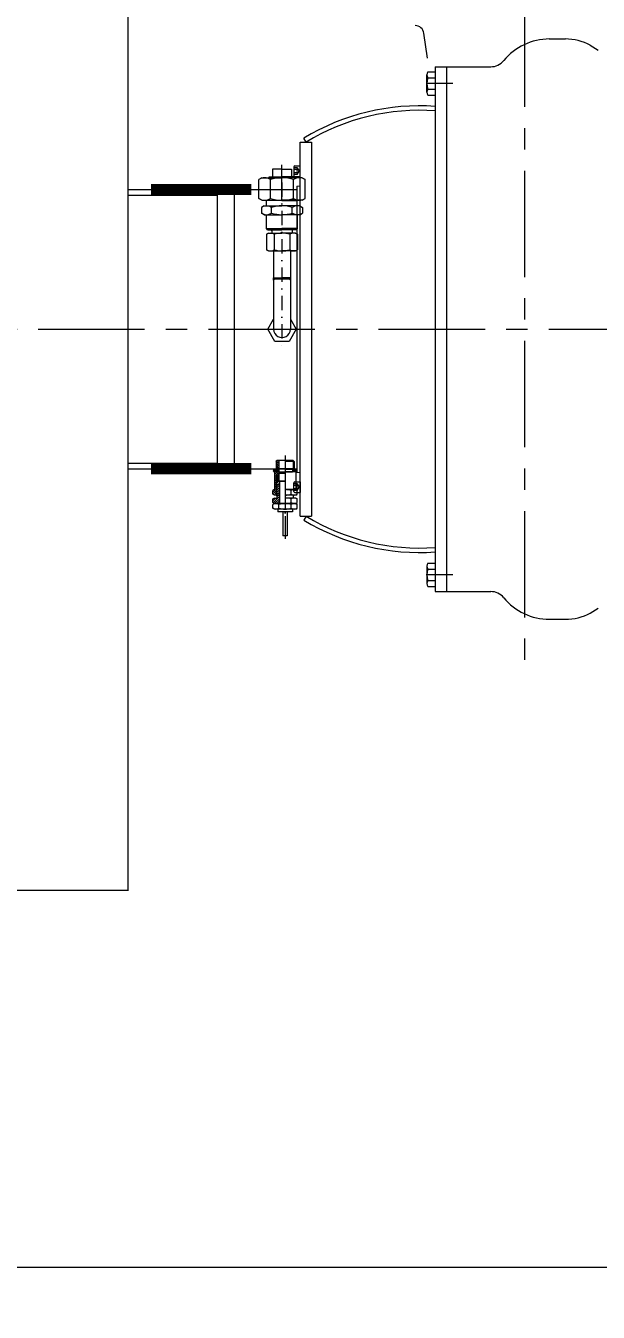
# Model space of a CAD drawing. Header units: millimetres. Extents: x 2 to 503272, y 1 to 383444.
# Drawn here: x 402517 to 415539, y 187461 to 216726 of the extents above; entities that cross this region are included whole.
import ezdxf

# ---------------------------------------------------------------- set-up
doc = ezdxf.new("R2010")
doc.units = ezdxf.units.MM
doc.header["$LTSCALE"] = 25.4
for name, pattern in [('ACAD_ISO04W100', [30, 24, -3, 0, -3]), ('CENTER', [50.8, 31.75, -6.35, 6.35, -6.35]), ('DASHDOT', [25.4, 12.7, -6.35, 0, -6.35])]:
    doc.linetypes.add(name, pattern=pattern)
doc.layers.get('Defpoints').update_dxf_attribs({"lineweight": 5})
for name, color, linetype, lineweight in [('CAXA1', 5, 'CENTER', 5), ('CAXA中心线层', 5, 'CENTER', 5), ('EB0', 7, 'Continuous', 5), ('剖面', 4, 'Continuous', 5)]:
    doc.layers.add(name, color=color, linetype=linetype, lineweight=lineweight)
doc.styles.add('Roman', font='arial.ttf')
doc.styles.get("Standard").update_dxf_attribs({"font": 'arial.ttf'})
doc.dimstyles.new('ISO-25', dxfattribs={"dimscale": 30, "dimtxt": 38.1, "dimasz": 38.1, "dimexe": 50.8, "dimexo": 50.8, "dimgap": 15.875, "dimtad": 1, "dimtih": 1, "dimtoh": 1, "dimdec": 1, "dimlfac": 0.03937, "dimdsep": 46, "dimtxsty": 'Standard', "dimcen": 63.5, "dimclrd": 7, "dimclre": 7, "dimclrt": 7, "dimadec": 0, "dimazin": 0, "dimtfac": 1, "dimtdec": 1, "dimtmove": 0, "dimatfit": 3, "dimfxl": 25.4, "dimlwd": 5, "dimlwe": 5, "dimarcsym": 0})
pattern_1 = [(45, (388944.58, 185050.427), (25.4, -25.4), [])]
pattern_2 = [(180, (413144.679, 211721.727), (0, 24.1935), []), (120, (413144.679, 211721.727), (20.952186, 12.09675), []), (60, (413144.679, 211721.727), (20.952186, -12.09675), [])]

# ---------------------------------------------------------------- blocks, each defined once
blk = doc.blocks.new('*D39')
at = {"color": 7, "linetype": 'Continuous', "lineweight": 5, "transparency": 16777216}
for p, q in [((464772, 202768), (464772, 175617)), ((365222, 196863), (365222, 175617)), ((366365, 177141), (463629, 177141))]:
    blk.add_line(p, q, dxfattribs=at)
at = {"color": 7, "transparency": 16777216}
for points in [[(366365, 177331), (366365, 176950), (365222, 177141)], [(463629, 177331), (463629, 176950), (464772, 177141)]]:
    blk.add_solid(points, dxfattribs=at)
at = {"layer": 'Defpoints', "color": 0, "transparency": 16777216}
for p in [(464772, 204292), (365222, 198387), (464772, 177141)]:
    blk.add_point(p, dxfattribs=at)
at = {"color": 7, "lineweight": 5, "transparency": 16777216, "insert": (413479, 179712), "char_height": 4191, "attachment_point": 5, "style": 'Roman'}
blk.add_mtext('B', dxfattribs=at)

msp = doc.modelspace()

# ---------------------------------------------------------------- hatches: boundary and pattern name
at = {"lineweight": 5}
for points in [[(408179.59, 210966.61), (408154.43, 210941.45), (408154.19, 210992.01)], [(408535.19, 210992.01), (408535.54, 210941.45), (408534.95, 210941.45), (408509.79, 210966.61)]]:
    msp.add_hatch(color=7, dxfattribs=at).paths.add_polyline_path(points)
h = msp.add_hatch(dxfattribs=at)
h.set_pattern_fill('NET3', scale=7.62, style=0)
h.set_pattern_definition([(180, (413322.479, 211721.727), (0, 24.1935), []), (120, (413322.479, 211721.727), (20.952186, 12.09675), []), (60, (413322.479, 211721.727), (20.952186, -12.09675), [])])
h.paths.add_polyline_path([(408148.5, 206588.95), (408148.5, 206639.75), (408212, 206639.75), (408212, 206588.95)])
h.paths.add_polyline_path([(408243.75, 206580.06), (408212, 206588.95), (408212, 206639.75), (408243.75, 206648.64)])
h = msp.add_hatch(dxfattribs=at)
h.set_pattern_fill('NET3', scale=7.62, style=0)
h.set_pattern_definition(pattern_2)
h.paths.add_polyline_path([(408618.4, 206588.95), (408586.65, 206580.06), (408586.65, 206648.64), (408618.4, 206639.75)])
h = msp.add_hatch(dxfattribs=at)
h.set_pattern_fill('NET3', scale=7.62, style=0)
h.set_pattern_definition(pattern_2)
h.paths.add_polyline_path([(408618.4, 206588.95), (408618.4, 206639.75), (408681.9, 206639.75), (408681.9, 206588.95)])
at = {"layer": '剖面', "lineweight": 5}
h = msp.add_hatch(dxfattribs=at)
h.set_pattern_fill('JIS_WOOD', scale=50.8, angle=180, style=0)
h.set_pattern_definition([(315, (388944.58, 185050.427), (-25.4, -25.4), [])])
h.paths.add_polyline_path([(408173.9, 206173.66), (408173.9, 206379.27), (408212, 206399.76), (408212, 206046.66), (408173.9, 206046.66), (408136.56, 206068.21), (408136.56, 206152.1)])
h.paths.add_polyline_path([(408231.05, 206580.06), (408231.05, 206601.29), (408231.05, 206834.06), (408275.5, 206834.06), (408275.5, 206548.85), (408249.52, 206503.86), (408231.05, 206503.86), (408231.05, 206427.66), (408212, 206427.66), (408212, 206399.76), (408173.9, 206379.27), (408173.9, 206580.06)])
h.paths.add_polyline_path([(408231.05, 206834.06), (408231.05, 206629.1), (408217.99, 206624.86), (408212, 206630.86), (408212, 206815.01)], flags=17)
h = msp.add_hatch(dxfattribs=at)
h.set_pattern_fill('JIS_WOOD', scale=50.8, angle=90, style=0)
h.set_pattern_definition(pattern_1)
h.paths.add_polyline_path([(408231.14, 205982.56), (408231.07, 206363.68), (408285.66, 206363.68), (408285.66, 205855.69), (408173.9, 205855.69), (408136.56, 205877.25), (408136.56, 205961.14), (408173.9, 205982.69)])
h = msp.add_hatch(dxfattribs=at)
h.set_pattern_fill('JIS_WOOD', scale=50.8, angle=90, style=0)
h.set_pattern_definition(pattern_1)
h.paths.add_polyline_path([(408231.05, 206363.66), (408231.05, 206032.25), (408230.88, 206032.25, 0.16900863), (408223.61, 206047.28), (408212, 206058.89), (408212, 206344.61)])
h = msp.add_hatch(dxfattribs=at)
h.set_pattern_fill('JIS_WOOD', scale=25.4, angle=90, style=0)
h.set_pattern_definition([(45, (389172.55, 184675.023), (12.7, -12.7), [])])
h.paths.add_polyline_path([(408281.97, 206363.68), (408234.98, 206363.68), (408234.98, 206477.91), (408271.64, 206541.41), (408281.97, 206541.41)])

# ---------------------------------------------------------------- linework, layer by layer
at = {"color": 7, "lineweight": 5}
for p, q in [((404846.32, 197047.67), (404846.32, 222600.07)), ((404846.26, 214637.26), (404846.26, 218152.5)), ((411656.68, 215987.6), (411574.03, 216553.36)), ((414421.67, 216423.89), (414790.4, 216423.89)), ((415357.82, 216283.8), (415538.85, 216169.25)), ((411832.19, 215792.64), (411832.19, 203854.64)), ((411832.19, 215792.64), (413093.63, 215792.64)), ((412086.06, 215792.64), (412086.06, 203854.64)), ((411641.69, 215213.81), (411641.69, 215609.76)), ((411661.15, 215675.75), (411832.19, 215675.75)), ((411661.15, 215543.77), (411832.19, 215543.77)), ((411661.15, 215279.81), (411832.19, 215279.81)), ((411661.15, 215147.82), (411832.19, 215147.82)), ((408758.79, 205569.14), (408758.95, 214078.07)), ((408758.95, 214078.07), (409012.95, 214078.06)), ((408897.04, 214078.67), (408842.87, 214168.02)), ((408897.04, 214078.67), (408842.87, 214168.02)), ((409012.95, 214078.06), (409012.79, 205569.14)), ((408344.69, 213460.82), (408128.79, 213460.82)), ((408128.79, 213460.82), (408128.79, 213290.71)), ((408344.69, 213460.82), (408560.59, 213460.82)), ((408560.59, 213460.82), (408560.59, 213290.71)), ((408614.15, 213517.04), (408614.14, 213318.31)), ((408690.34, 213381.01), (408614.14, 213381.01)), ((408690.34, 213344.35), (408614.14, 213344.35)), ((408690.35, 213491), (408614.15, 213491)), ((408690.35, 213454.33), (408614.15, 213454.34)), ((408638.99, 213541.88), (408758.93, 213541.88)), ((408690.34, 213344.35), (408732.68, 213417.67)), ((408690.35, 213491), (408732.68, 213417.67)), ((407887.49, 213265.31), (407816.76, 213224.48)), ((407816.76, 212798.15), (407816.76, 213224.48)), ((407887.49, 213265.31), (408344.69, 213265.31)), ((408052.59, 213265.31), (408052.59, 213290.71)), ((408052.59, 213290.71), (408344.69, 213290.71)), ((408080.73, 212798.15), (408080.73, 213224.48)), ((408636.79, 213290.71), (408344.69, 213290.71)), ((408801.89, 213265.31), (408344.69, 213265.31)), ((408608.66, 212798.15), (408608.66, 213224.48)), ((408636.79, 213265.31), (408636.79, 213290.71)), ((408638.98, 213293.47), (408758.92, 213293.46)), ((408682.59, 213074.84), (408758.93, 213081.52)), ((408682.59, 213074.84), (408682.59, 206572.44)), ((408801.89, 213265.31), (408872.62, 213224.48)), ((408872.62, 212798.15), (408872.62, 213224.48)), ((404846.32, 212998.64), (406878.26, 212998.75)), ((404846.32, 212871.64), (406878.26, 212871.64)), ((407260.19, 212998.64), (408682.59, 212998.64)), ((407260.19, 212998.64), (407260.19, 206648.64)), ((407887.49, 212757.31), (407816.76, 212798.15)), ((407887.49, 212757.31), (408344.69, 212757.31)), ((407986.09, 212760.31), (407995.43, 212750.97)), ((408801.89, 212757.31), (408344.69, 212757.31)), ((408703.29, 212760.31), (408693.95, 212750.97)), ((408801.89, 212757.31), (408872.62, 212798.15)), ((407938.29, 212630.31), (407875.42, 212594.01)), ((407875.42, 212594.01), (407875.42, 212463.41)), ((407938.29, 212630.31), (408344.69, 212630.31)), ((408344.69, 212751.05), (407995.43, 212751.05)), ((407995.43, 212630.31), (407995.43, 212750.97)), ((408108.78, 212464.31), (408110.06, 212464.31)), ((408110.06, 212465.21), (408110.06, 212592.21)), ((408344.69, 212751.05), (408693.95, 212751.05)), ((408751.09, 212630.31), (408344.69, 212630.31)), ((408579.33, 212465.21), (408579.33, 212592.21)), ((408580.6, 212464.31), (408579.33, 212464.31)), ((408693.95, 212630.31), (408693.95, 212750.97)), ((408751.09, 212630.31), (408813.96, 212594.01)), ((408813.96, 212594.01), (408813.96, 212463.41)), ((407938.29, 212427.11), (407875.42, 212463.41)), ((407938.29, 212427.11), (408344.69, 212427.11)), ((407989.09, 212109.61), (407989.09, 212427.11)), ((408751.09, 212427.11), (408344.69, 212427.11)), ((408700.29, 212109.61), (408700.29, 212427.11)), ((408751.09, 212427.11), (408813.96, 212463.41)), ((408014.49, 212084.21), (407989.09, 212109.61)), ((407989.09, 212109.61), (408344.69, 212109.61)), ((408039.89, 212008.01), (407992.74, 211980.79)), ((407992.74, 211980.79), (407992.74, 211628.83)), ((408014.49, 212084.21), (408344.69, 212084.21)), ((408039.89, 212008.01), (408344.69, 212008.01)), ((408116.09, 212014.36), (408109.74, 212008.01)), ((408116.09, 212058.81), (408116.09, 212014.36)), ((408168.71, 211980.79), (408168.71, 211628.83)), ((408700.29, 212109.61), (408344.69, 212109.61)), ((408674.89, 212084.21), (408344.69, 212084.21)), ((408649.49, 212008.01), (408344.69, 212008.01)), ((408520.67, 211980.79), (408520.67, 211628.83)), ((408573.29, 212058.81), (408573.29, 212014.36)), ((408573.29, 212014.36), (408579.64, 212008.01)), ((408649.49, 212008.01), (408696.64, 211980.79)), ((408674.89, 212084.21), (408700.29, 212109.61)), ((408696.64, 211980.79), (408696.64, 211628.83)), ((411832.19, 212086.03), (411832.19, 203854.64)), ((408039.89, 211601.61), (407992.74, 211628.83)), ((408039.89, 211601.61), (408344.69, 211601.61)), ((408154.19, 211601.61), (408154.19, 209823.61)), ((408649.49, 211601.61), (408344.69, 211601.61)), ((408535.19, 211601.61), (408535.19, 209823.61)), ((408649.49, 211601.61), (408696.64, 211628.83)), ((408179.59, 210966.61), (408154.19, 210992.01)), ((408154.43, 210941.45), (408154.19, 210992.01)), ((408154.19, 210992.01), (408344.69, 210992.01)), ((408179.59, 210966.61), (408154.43, 210941.45)), ((408509.79, 210966.61), (408179.59, 210966.61)), ((408179.59, 210966.61), (408509.79, 210966.61)), ((408535.19, 210992.01), (408344.69, 210992.01)), ((408509.79, 210966.61), (408535.19, 210992.01)), ((408509.79, 210966.61), (408535.54, 210940.86)), ((408535.54, 210940.86), (408535.19, 210992.01)), ((404846.32, 206648.62), (406878.26, 206648.75)), ((405100.24, 206775.64), (406878.26, 206775.64)), ((407260.19, 206648.64), (408682.59, 206648.64)), ((408148.5, 206639.75), (408148.5, 206588.95)), ((408148.5, 206639.75), (408212, 206639.75)), ((408212, 206815.01), (408231.05, 206834.06)), ((408212, 206815.01), (408212, 206630.86)), ((408212, 206639.75), (408243.75, 206648.64)), ((408212, 206639.75), (408212, 206588.95)), ((408212, 206630.86), (408223.61, 206619.25)), ((408599.35, 206834.06), (408231.05, 206834.06)), ((408231.05, 206834.06), (408231.05, 206601.29)), ((408586.65, 206648.64), (408243.75, 206648.64)), ((408243.75, 206648.64), (408243.75, 206580.06)), ((408275.5, 206834.06), (408275.5, 206548.85)), ((408618.4, 206815.01), (408415.2, 206815.01)), ((408618.4, 206630.86), (408415.2, 206630.86)), ((408586.65, 206648.64), (408586.65, 206580.06)), ((408618.4, 206639.75), (408586.65, 206648.64)), ((408618.4, 206815.01), (408599.35, 206834.06)), ((408599.35, 206815.01), (408599.35, 206630.86)), ((408618.4, 206630.86), (408606.79, 206619.25)), ((408618.4, 206815.01), (408618.4, 206630.86)), ((408618.4, 206639.75), (408618.4, 206588.95)), ((408681.9, 206639.75), (408618.4, 206639.75)), ((408681.9, 206639.75), (408681.9, 206588.95)), ((408148.5, 206588.95), (408212, 206588.95)), ((408231.05, 206580.06), (408173.9, 206580.06)), ((408173.9, 206580.06), (408173.9, 206173.66)), ((408212, 206588.95), (408243.75, 206580.06)), ((408212, 206427.66), (408212, 206046.66)), ((408231.05, 206427.66), (408212, 206427.66)), ((408212, 206344.61), (408231.07, 206363.68)), ((408231.05, 206601.29), (408231.05, 206580.06)), ((408249.52, 206503.86), (408231.05, 206503.86)), ((408231.05, 206427.66), (408231.05, 206503.86)), ((408231.05, 206363.66), (408231.05, 206427.66)), ((408231.05, 206029.32), (408231.05, 206363.66)), ((408416.56, 206363.68), (408231.07, 206363.68)), ((408234.98, 206477.91), (408271.64, 206541.41)), ((408234.98, 206477.91), (408234.98, 206363.68)), ((408234.98, 206363.68), (408415.2, 206363.68)), ((408243.75, 206580.06), (408586.65, 206580.06)), ((408275.5, 206548.85), (408249.52, 206503.86)), ((408415.2, 206541.41), (408271.64, 206541.41)), ((408275.5, 206548.85), (408415.2, 206548.85)), ((408281.97, 206363.68), (408281.97, 206541.41)), ((408285.66, 206363.68), (408285.66, 205855.69)), ((408656.5, 206580.06), (408415.2, 206580.06)), ((408618.4, 206588.95), (408586.65, 206580.06)), ((408599.35, 206601.29), (408599.35, 206580.06)), ((408614.01, 206130.17), (408614.01, 206328.9)), ((408681.9, 206588.95), (408618.4, 206588.95)), ((408638.85, 206353.74), (408758.79, 206353.74)), ((408656.5, 206580.06), (408656.5, 206173.66)), ((408682.59, 206572.44), (408758.81, 206565.77)), ((408758.79, 206353.74), (408758.79, 206105.33)), ((408173.9, 206173.66), (408136.56, 206152.1)), ((408136.56, 206068.21), (408136.56, 206152.1)), ((408173.9, 206046.66), (408136.56, 206068.21)), ((408224.21, 206046.66), (408173.9, 206046.66)), ((408212, 206058.89), (408223.61, 206047.28)), ((408231.05, 206029.32), (408231.05, 205982.56)), ((408656.5, 206173.66), (408415.2, 206173.66)), ((408656.5, 206046.66), (408415.2, 206046.66)), ((408554.51, 206068.21), (408554.51, 206152.1)), ((408599.35, 206029.32), (408599.35, 205982.69)), ((408690.21, 206302.86), (408614.01, 206302.86)), ((408690.21, 206266.2), (408614.01, 206266.2)), ((408690.21, 206192.87), (408614.01, 206192.87)), ((408690.21, 206156.21), (408614.01, 206156.21)), ((408638.85, 206105.33), (408758.79, 206105.33)), ((408656.5, 206173.66), (408693.84, 206152.1)), ((408656.5, 206046.66), (408693.84, 206068.21)), ((408690.21, 206302.86), (408732.54, 206229.54)), ((408690.21, 206156.21), (408732.54, 206229.54)), ((408693.84, 206068.21), (408693.84, 206152.1)), ((408173.9, 205982.69), (408136.56, 205961.14)), ((408136.56, 205877.25), (408136.56, 205961.14)), ((408173.9, 205855.69), (408136.56, 205877.25)), ((408173.9, 205855.69), (408136.56, 205834.14)), ((408136.56, 205750.25), (408136.56, 205834.14)), ((408173.9, 205728.69), (408136.56, 205750.25)), ((408173.9, 205982.69), (408231.05, 205982.56)), ((408656.5, 205855.69), (408173.9, 205855.69)), ((408173.9, 205855.69), (408415.2, 205855.69)), ((408212, 205855.69), (408212, 205855.56)), ((408275.88, 205750.25), (408275.88, 205834.14)), ((408656.5, 205982.69), (408415.2, 205982.69)), ((408656.5, 205855.69), (408415.2, 205855.69)), ((408554.51, 205877.25), (408554.51, 205961.14)), ((408554.51, 205750.25), (408554.51, 205834.14)), ((408618.4, 205982.69), (408618.4, 205982.56)), ((408618.4, 205855.83), (408618.4, 205855.69)), ((408618.4, 205855.69), (408618.4, 205855.56)), ((408656.5, 205982.69), (408693.84, 205961.14)), ((408656.5, 205855.69), (408693.84, 205877.25)), ((408656.5, 205855.69), (408693.84, 205834.14)), ((408656.5, 205728.69), (408693.84, 205750.25)), ((408693.84, 205877.25), (408693.84, 205961.14)), ((408693.84, 205750.25), (408693.84, 205834.14)), ((408656.5, 205728.69), (408173.9, 205728.69)), ((408212, 205728.83), (408212, 205728.69)), ((408247.61, 205728.69), (408247.61, 205666.36)), ((408582.79, 205666.36), (408247.61, 205666.36)), ((408364.4, 205666.36), (408364.4, 205119.67)), ((408466, 205666.36), (408466, 205119.67)), ((408582.79, 205728.69), (408582.79, 205666.36)), ((408618.4, 205728.83), (408618.4, 205728.69)), ((408758.79, 205569.14), (409012.79, 205569.14)), ((408896.87, 205568.53), (408842.7, 205479.18)), ((408896.87, 205568.53), (408842.7, 205479.18)), ((408466, 205119.67), (408364.4, 205119.67)), ((411641.69, 204433.46), (411641.69, 204037.51)), ((411661.15, 204499.45), (411832.19, 204499.45)), ((411661.15, 204367.47), (411832.19, 204367.47)), ((411661.15, 204103.5), (411832.19, 204103.5)), ((411661.15, 203971.52), (411832.19, 203971.52)), ((411832.19, 203854.64), (413093.63, 203854.64)), ((415357.82, 203363.47), (415538.85, 203478.02)), ((414421.67, 203223.38), (414790.4, 203223.38)), ((404846.32, 197054.02), (370580.94, 197054.02))]:
    msp.add_line(p, q, dxfattribs=at)
at = {"color": 7, "linetype": 'ACAD_ISO04W100', "lineweight": 5}
for p, q in [((412232.56, 215411.56), (411549.62, 215411.62)), ((408415.2, 206332.13), (408415.2, 205052.31)), ((412232.56, 204235.71), (411549.62, 204235.65))]:
    msp.add_line(p, q, dxfattribs=at)
at = {"color": 7, "linetype": 'DASHDOT', "lineweight": 5}
msp.add_line((408344.69, 213159.78), (408344.69, 209415.23), dxfattribs=at)
at = {"color": 7, "lineweight": 5, "ltscale": 2.5}
msp.add_line((364092.48, 188487.64), (468820.12, 188487.64), dxfattribs=at)
at = {"color": 7, "lineweight": 5, "const_width": 254}
for points in [[(407651.69, 212998.64), (405365.69, 212998.64)], [(407651.69, 206648.64), (405365.69, 206648.64)]]:
    msp.add_lwpolyline(points, dxfattribs=at)
at = {"color": 7, "lineweight": 5}
msp.add_lwpolyline([(408535.19, 210052.46), (408667.31, 209823.61), (408506, 209544.21), (408183.38, 209544.21), (408022.07, 209823.61), (408154.19, 210052.46)], dxfattribs=at)
for centre, radius, start, end in [((411372.97, 216523.99), 203.2, 8.31105, 90), ((414426.8, 215081.51), 1342.39, 90, 140.675844), ((414790.4, 215204.69), 1219.2, 62.263858, 90), ((413093.63, 216173.64), 381, 270.000007, 320.675825), ((411763.29, 215609.76), 121.6, 147.132768, 212.867232), ((412098.89, 215411.79), 457.2, 163.221345, 196.778655), ((411763.29, 215213.81), 121.6, 147.132768, 212.867232), ((411476.48, 209824.17), 5080, 85.984777, 121.238622), ((411476.48, 209824.17), 5080, 85.984777, 121.238622), ((411476.48, 209824.17), 4978.4, 85.902695, 121.283654), ((411476.48, 209824.17), 4978.4, 85.902695, 121.283654), ((408638.99, 213517.04), 24.84, 89.99783, 179.99783), ((408551.07, 213417.68), 144.02, 345.250697, 14.744963), ((408653.68, 213362.68), 40.99, 333.432779, 26.562881), ((408653.69, 213472.67), 40.99, 333.432779, 26.562881), ((407948.74, 213031.61), 233.7, 55.615753, 124.384247), ((408344.69, 212391.75), 873.56, 90, 107.587954), ((408344.69, 212391.75), 873.56, 72.412046, 90), ((408740.64, 213031.61), 233.7, 55.615753, 124.384247), ((408638.98, 213318.31), 24.84, 179.99783, 269.99783), ((407948.74, 212991.02), 233.7, 235.615753, 304.384247), ((408344.69, 213630.88), 873.56, 252.412046, 270), ((408344.69, 213630.88), 873.56, 270, 287.587954), ((408740.64, 212991.02), 233.7, 235.615753, 304.384247), ((407991.46, 212426.7), 203.61, 54.376199, 124.743844), ((407991.46, 212630.72), 203.61, 235.256156, 305.623801), ((408342.68, 211876.36), 753.96, 89.84679, 108.072549), ((408342.68, 213181.07), 753.96, 251.927451, 270.15321), ((408346.71, 211876.36), 753.96, 71.927451, 90.15321), ((408346.71, 213181.07), 753.96, 269.84679, 288.072549), ((408697.92, 212426.7), 203.61, 55.256156, 125.623801), ((408697.92, 212630.72), 203.61, 234.376199, 304.743844), ((408080.73, 211852.21), 155.8, 55.615753, 124.384247), ((408090.69, 212058.81), 25.4, 360, 90), ((408344.69, 211425.63), 582.38, 90, 107.587954), ((408344.69, 211425.63), 582.38, 72.412046, 90), ((408608.66, 211852.21), 155.8, 55.615753, 124.384247), ((408598.69, 212058.81), 25.4, 90, 180), ((408080.73, 211757.41), 155.8, 235.615753, 304.384247), ((408344.69, 212183.99), 582.38, 252.412046, 270), ((408344.69, 212183.99), 582.38, 270, 287.587954), ((408608.66, 211757.41), 155.8, 235.615753, 304.384247), ((408344.69, 209823.61), 190.5, 179.998915, 0), ((408205.65, 206601.29), 25.4, 0, 45), ((408624.75, 206601.29), 25.4, 135, 180), ((408638.85, 206328.9), 24.84, 90, 180), ((408205.65, 206029.32), 25.4, 0, 45), ((408415.2, 205712.71), 460.94, 72.407983, 90), ((408415.2, 206507.6), 460.94, 270, 287.592017), ((408624.17, 206050.32), 123.33, 55.610194, 124.389806), ((408624.17, 206169.99), 123.33, 235.610194, 304.389806), ((408624.75, 206029.32), 25.4, 136.966745, 180), ((408638.85, 206130.17), 24.84, 180, 270), ((408653.55, 206284.53), 40.99, 333.434949, 26.565051), ((408550.93, 206229.54), 144.02, 345.252867, 14.747133), ((408653.55, 206174.54), 40.99, 333.434949, 26.565051), ((408206.22, 205732.36), 123.33, 55.610194, 124.389806), ((408206.22, 205852.03), 123.33, 235.610194, 304.389806), ((408415.2, 205394.75), 460.94, 90, 107.592017), ((408415.2, 206189.64), 460.94, 252.407983, 270), ((408415.2, 205521.75), 460.94, 72.407983, 90), ((408415.2, 206316.64), 460.94, 270, 287.592017), ((408415.2, 205394.75), 460.94, 72.407983, 90), ((408415.2, 206189.64), 460.94, 270, 287.592017), ((408624.17, 205859.36), 123.33, 55.610194, 124.389806), ((408624.17, 205979.03), 123.33, 235.610194, 304.389806), ((408624.17, 205732.36), 123.33, 55.610194, 124.389806), ((408624.17, 205852.03), 123.33, 235.610194, 304.389806), ((411476.48, 209823.1), 5080, 238.761378, 274.015223), ((411476.48, 209823.1), 5080, 238.761378, 274.015223), ((411476.48, 209823.1), 4978.4, 238.716346, 274.097305), ((411476.48, 209823.1), 4978.4, 238.716346, 274.097305), ((411763.29, 204433.46), 121.6, 147.132768, 212.867232), ((412098.89, 204235.49), 457.2, 163.221345, 196.778655), ((411763.29, 204037.51), 121.6, 147.132768, 212.867232), ((413093.63, 203473.64), 381, 39.324175, 89.999993), ((414426.8, 204565.76), 1342.39, 219.324156, 270), ((414790.4, 204442.58), 1219.2, 306.475512, 306.48847), ((414790.4, 204442.58), 1219.2, 270, 297.736142)]:
    msp.add_arc(centre, radius, start, end, dxfattribs=at)
at = {"layer": 'CAXA1', "linetype": 'CENTER', "lineweight": 5, "ltscale": 3}
for p, q in [((413864.19, 248267.29), (413864.19, 202058.85)), ((364092.48, 209823.64), (465992.88, 209823.64)), ((408415.2, 206947.78), (408415.2, 205841.44))]:
    msp.add_line(p, q, dxfattribs=at)
at = {"layer": 'CAXA中心线层', "lineweight": 5}
msp.add_line((408344.69, 212752.97), (408344.69, 213595.65), dxfattribs=at)
at = {"layer": 'EB0', "color": 7, "lineweight": 5}
for p, q in [((406878.32, 206648.64), (406878.32, 212998.64)), ((404846.32, 206775.64), (406116.32, 206775.64))]:
    msp.add_line(p, q, dxfattribs=at)

# ---------------------------------------------------------------- dimensions: what is measured, and where the dimension line sits
at = {"color": 7, "lineweight": 5}
dim = msp.add_linear_dim(base=(464772.28, 177140.73), p1=(365222.32, 198387.05), p2=(464772.28, 204292.36), text='B', dimstyle='ISO-25', override={"dimscale": 30, "dimtxt": 139.7, "dimpost": '\\X', "dimtxsty": 'Roman', "dimtmove": 1}, dxfattribs=at)
dim.commit()
dim.dimension.update_dxf_attribs({"geometry": '*D39', "text_midpoint": (413479.47, 177140.73), "dimtype": 160})

doc.saveas('drawing.dxf')
